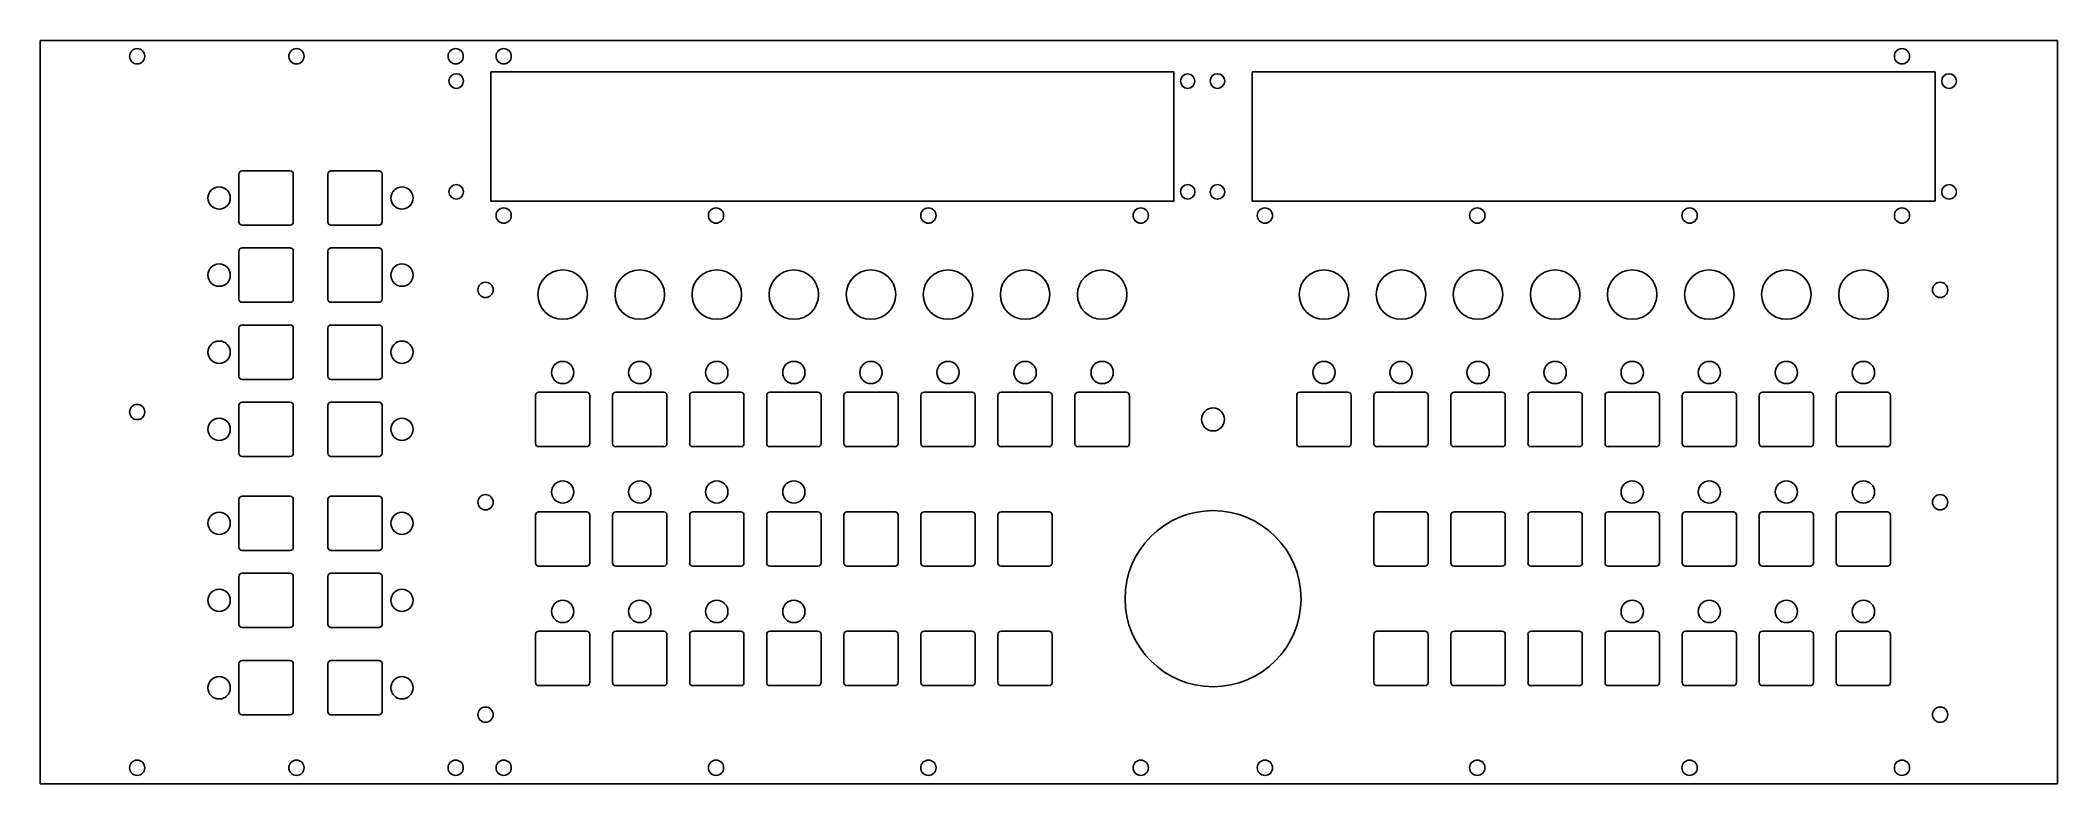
# Model space of a CAD drawing. Extents: x 2.4 to 21.4, y -15.6 to -8.6.
import ezdxf

# ---------------------------------------------------------------- set-up
doc = ezdxf.new("R2010")
doc.units = 0
doc.layers.get('0').update_dxf_attribs({"linetype": 'CONTINUOUS'})

msp = doc.modelspace()

# ---------------------------------------------------------------- linework, layer by layer
at = {"color": 7, "linetype": 'CONTINUOUS'}
for p, q in [((21.353, -8.602), (2.353, -8.602)), ((2.353, -15.602), (2.353, -8.602)), ((21.353, -15.602), (21.353, -8.602)), ((6.597, -8.899), (6.597, -10.115)), ((13.03, -8.899), (6.597, -8.899)), ((13.03, -10.115), (13.03, -8.899)), ((13.767, -8.899), (13.767, -10.115)), ((20.2, -8.899), (13.767, -8.899)), ((20.2, -10.115), (20.2, -8.899)), ((4.224, -9.861), (4.224, -10.313)), ((4.706, -9.831), (4.253, -9.831)), ((4.735, -10.313), (4.735, -9.861)), ((5.061, -9.861), (5.061, -10.313)), ((5.543, -9.831), (5.09, -9.831)), ((5.573, -10.313), (5.573, -9.861)), ((6.597, -10.115), (13.03, -10.115)), ((13.767, -10.115), (20.2, -10.115)), ((4.253, -10.343), (4.706, -10.343)), ((5.09, -10.343), (5.543, -10.343)), ((4.224, -10.587), (4.224, -11.039)), ((4.706, -10.557), (4.253, -10.557)), ((4.735, -11.039), (4.735, -10.587)), ((5.061, -10.587), (5.061, -11.039)), ((5.543, -10.557), (5.09, -10.557)), ((5.573, -11.039), (5.573, -10.587)), ((4.253, -11.069), (4.706, -11.069)), ((5.09, -11.069), (5.543, -11.069)), ((4.224, -11.312), (4.224, -11.765)), ((4.706, -11.283), (4.253, -11.283)), ((4.735, -11.765), (4.735, -11.312)), ((5.061, -11.312), (5.061, -11.765)), ((5.543, -11.283), (5.09, -11.283)), ((5.573, -11.765), (5.573, -11.312)), ((4.253, -11.795), (4.706, -11.795)), ((5.09, -11.795), (5.543, -11.795)), ((7.017, -11.946), (7.017, -12.399)), ((7.499, -11.916), (7.046, -11.916)), ((7.529, -12.399), (7.529, -11.946)), ((7.743, -11.946), (7.743, -12.399)), ((8.225, -11.916), (7.772, -11.916)), ((8.254, -12.399), (8.254, -11.946)), ((8.469, -11.946), (8.469, -12.399)), ((8.951, -11.916), (8.498, -11.916)), ((8.98, -12.399), (8.98, -11.946)), ((9.194, -11.946), (9.194, -12.399)), ((9.677, -11.916), (9.224, -11.916)), ((9.706, -12.399), (9.706, -11.946)), ((9.92, -11.946), (9.92, -12.399)), ((10.403, -11.916), (9.95, -11.916)), ((10.432, -12.399), (10.432, -11.946)), ((10.646, -11.946), (10.646, -12.399)), ((11.128, -11.916), (10.676, -11.916)), ((11.158, -12.399), (11.158, -11.946)), ((11.372, -11.946), (11.372, -12.399)), ((11.854, -11.916), (11.402, -11.916)), ((11.884, -12.399), (11.884, -11.946)), ((12.098, -11.946), (12.098, -12.399)), ((12.58, -11.916), (12.127, -11.916)), ((12.61, -12.399), (12.61, -11.946)), ((14.187, -11.946), (14.187, -12.399)), ((14.669, -11.916), (14.216, -11.916)), ((14.699, -12.399), (14.699, -11.946)), ((14.913, -11.946), (14.913, -12.399)), ((15.395, -11.916), (14.942, -11.916)), ((15.425, -12.399), (15.425, -11.946)), ((15.639, -11.946), (15.639, -12.399)), ((16.121, -11.916), (15.668, -11.916)), ((16.15, -12.399), (16.15, -11.946)), ((16.365, -11.946), (16.365, -12.399)), ((16.847, -11.916), (16.394, -11.916)), ((16.876, -12.399), (16.876, -11.946)), ((17.09, -11.946), (17.09, -12.399)), ((17.573, -11.916), (17.12, -11.916)), ((17.602, -12.399), (17.602, -11.946)), ((17.816, -11.946), (17.816, -12.399)), ((18.299, -11.916), (17.846, -11.916)), ((18.328, -12.399), (18.328, -11.946)), ((18.542, -11.946), (18.542, -12.399)), ((19.024, -11.916), (18.572, -11.916)), ((19.054, -12.399), (19.054, -11.946)), ((19.268, -11.946), (19.268, -12.399)), ((19.75, -11.916), (19.298, -11.916)), ((19.78, -12.399), (19.78, -11.946)), ((4.224, -12.038), (4.224, -12.491)), ((4.706, -12.009), (4.253, -12.009)), ((4.735, -12.491), (4.735, -12.038)), ((5.061, -12.038), (5.061, -12.491)), ((5.543, -12.009), (5.09, -12.009)), ((5.573, -12.491), (5.573, -12.038)), ((4.253, -12.521), (4.706, -12.521)), ((5.09, -12.521), (5.543, -12.521)), ((7.046, -12.428), (7.499, -12.428)), ((7.772, -12.428), (8.225, -12.428)), ((8.498, -12.428), (8.951, -12.428)), ((9.224, -12.428), (9.677, -12.428)), ((9.95, -12.428), (10.403, -12.428)), ((10.676, -12.428), (11.128, -12.428)), ((11.402, -12.428), (11.854, -12.428)), ((12.127, -12.428), (12.58, -12.428)), ((14.216, -12.428), (14.669, -12.428)), ((14.942, -12.428), (15.395, -12.428)), ((15.668, -12.428), (16.121, -12.428)), ((16.394, -12.428), (16.847, -12.428)), ((17.12, -12.428), (17.573, -12.428)), ((17.846, -12.428), (18.299, -12.428)), ((18.572, -12.428), (19.024, -12.428)), ((19.298, -12.428), (19.75, -12.428)), ((4.706, -12.894), (4.253, -12.894)), ((5.543, -12.894), (5.09, -12.894)), ((4.224, -12.924), (4.224, -13.377)), ((4.735, -13.377), (4.735, -12.924)), ((5.061, -12.924), (5.061, -13.377)), ((5.573, -13.377), (5.573, -12.924)), ((7.017, -13.071), (7.017, -13.524)), ((7.499, -13.041), (7.046, -13.041)), ((7.529, -13.524), (7.529, -13.071)), ((7.743, -13.071), (7.743, -13.524)), ((8.225, -13.041), (7.772, -13.041)), ((8.254, -13.524), (8.254, -13.071)), ((8.469, -13.071), (8.469, -13.524)), ((8.951, -13.041), (8.498, -13.041)), ((8.98, -13.524), (8.98, -13.071)), ((9.194, -13.071), (9.194, -13.524)), ((9.677, -13.041), (9.224, -13.041)), ((9.706, -13.524), (9.706, -13.071)), ((9.92, -13.071), (9.92, -13.524)), ((10.403, -13.041), (9.95, -13.041)), ((10.432, -13.524), (10.432, -13.071)), ((10.646, -13.071), (10.646, -13.524)), ((11.128, -13.041), (10.676, -13.041)), ((11.158, -13.524), (11.158, -13.071)), ((11.372, -13.071), (11.372, -13.524)), ((11.854, -13.041), (11.402, -13.041)), ((11.884, -13.524), (11.884, -13.071)), ((14.913, -13.071), (14.913, -13.524)), ((15.395, -13.041), (14.942, -13.041)), ((15.425, -13.524), (15.425, -13.071)), ((15.639, -13.071), (15.639, -13.524)), ((16.121, -13.041), (15.668, -13.041)), ((16.15, -13.524), (16.15, -13.071)), ((16.365, -13.071), (16.365, -13.524)), ((16.847, -13.041), (16.394, -13.041)), ((16.876, -13.524), (16.876, -13.071)), ((17.09, -13.071), (17.09, -13.524)), ((17.573, -13.041), (17.12, -13.041)), ((17.602, -13.524), (17.602, -13.071)), ((17.816, -13.071), (17.816, -13.524)), ((18.299, -13.041), (17.846, -13.041)), ((18.328, -13.524), (18.328, -13.071)), ((18.542, -13.071), (18.542, -13.524)), ((19.024, -13.041), (18.572, -13.041)), ((19.054, -13.524), (19.054, -13.071)), ((19.268, -13.071), (19.268, -13.524)), ((19.75, -13.041), (19.298, -13.041)), ((19.78, -13.524), (19.78, -13.071)), ((4.253, -13.406), (4.706, -13.406)), ((5.09, -13.406), (5.543, -13.406)), ((4.224, -13.65), (4.224, -14.102)), ((4.706, -13.62), (4.253, -13.62)), ((4.735, -14.102), (4.735, -13.65)), ((5.061, -13.65), (5.061, -14.102)), ((5.543, -13.62), (5.09, -13.62)), ((5.573, -14.102), (5.573, -13.65)), ((7.046, -13.553), (7.499, -13.553)), ((7.772, -13.553), (8.225, -13.553)), ((8.498, -13.553), (8.951, -13.553)), ((9.224, -13.553), (9.677, -13.553)), ((9.95, -13.553), (10.403, -13.553)), ((10.676, -13.553), (11.128, -13.553)), ((11.402, -13.553), (11.854, -13.553)), ((14.942, -13.553), (15.395, -13.553)), ((15.668, -13.553), (16.121, -13.553)), ((16.394, -13.553), (16.847, -13.553)), ((17.12, -13.553), (17.573, -13.553)), ((17.846, -13.553), (18.299, -13.553)), ((18.572, -13.553), (19.024, -13.553)), ((19.298, -13.553), (19.75, -13.553)), ((4.253, -14.132), (4.706, -14.132)), ((5.09, -14.132), (5.543, -14.132)), ((7.017, -14.196), (7.017, -14.649)), ((7.499, -14.166), (7.046, -14.166)), ((7.529, -14.649), (7.529, -14.196)), ((7.743, -14.196), (7.743, -14.649)), ((8.225, -14.166), (7.772, -14.166)), ((8.254, -14.649), (8.254, -14.196)), ((8.469, -14.196), (8.469, -14.649)), ((8.951, -14.166), (8.498, -14.166)), ((8.98, -14.649), (8.98, -14.196)), ((9.194, -14.196), (9.194, -14.649)), ((9.677, -14.166), (9.224, -14.166)), ((9.706, -14.649), (9.706, -14.196)), ((9.92, -14.196), (9.92, -14.649)), ((10.403, -14.166), (9.95, -14.166)), ((10.432, -14.649), (10.432, -14.196)), ((10.646, -14.196), (10.646, -14.649)), ((11.128, -14.166), (10.676, -14.166)), ((11.158, -14.649), (11.158, -14.196)), ((11.372, -14.196), (11.372, -14.649)), ((11.854, -14.166), (11.402, -14.166)), ((11.884, -14.649), (11.884, -14.196)), ((14.913, -14.196), (14.913, -14.649)), ((15.395, -14.166), (14.942, -14.166)), ((15.425, -14.649), (15.425, -14.196)), ((15.639, -14.196), (15.639, -14.649)), ((16.121, -14.166), (15.668, -14.166)), ((16.15, -14.649), (16.15, -14.196)), ((16.365, -14.196), (16.365, -14.649)), ((16.847, -14.166), (16.394, -14.166)), ((16.876, -14.649), (16.876, -14.196)), ((17.09, -14.196), (17.09, -14.649)), ((17.573, -14.166), (17.12, -14.166)), ((17.602, -14.649), (17.602, -14.196)), ((17.816, -14.196), (17.816, -14.649)), ((18.299, -14.166), (17.846, -14.166)), ((18.328, -14.649), (18.328, -14.196)), ((18.542, -14.196), (18.542, -14.649)), ((19.024, -14.166), (18.572, -14.166)), ((19.054, -14.649), (19.054, -14.196)), ((19.268, -14.196), (19.268, -14.649)), ((19.75, -14.166), (19.298, -14.166)), ((19.78, -14.649), (19.78, -14.196)), ((4.224, -14.472), (4.224, -14.925)), ((4.706, -14.443), (4.253, -14.443)), ((4.735, -14.925), (4.735, -14.472)), ((5.061, -14.472), (5.061, -14.925)), ((5.543, -14.443), (5.09, -14.443)), ((5.573, -14.925), (5.573, -14.472)), ((7.046, -14.678), (7.499, -14.678)), ((7.772, -14.678), (8.225, -14.678)), ((8.498, -14.678), (8.951, -14.678)), ((9.224, -14.678), (9.677, -14.678)), ((9.95, -14.678), (10.403, -14.678)), ((10.676, -14.678), (11.128, -14.678)), ((11.402, -14.678), (11.854, -14.678)), ((14.942, -14.678), (15.395, -14.678)), ((15.668, -14.678), (16.121, -14.678)), ((16.394, -14.678), (16.847, -14.678)), ((17.12, -14.678), (17.573, -14.678)), ((17.846, -14.678), (18.299, -14.678)), ((18.572, -14.678), (19.024, -14.678)), ((19.298, -14.678), (19.75, -14.678)), ((4.253, -14.955), (4.706, -14.955)), ((5.09, -14.955), (5.543, -14.955)), ((2.353, -15.602), (21.353, -15.602))]:
    msp.add_line(p, q, dxfattribs=at)
for centre, radius in [((3.265, -8.752), 0.072), ((4.765, -8.752), 0.072), ((6.265, -8.752), 0.072), ((6.717, -8.752), 0.072), ((19.887, -8.752), 0.072), ((6.27, -8.985), 0.0689), ((13.159, -8.986), 0.0679), ((13.44, -8.985), 0.0689), ((20.33, -8.985), 0.0689), ((4.037, -10.087), 0.105), ((5.759, -10.087), 0.105), ((6.27, -10.028), 0.0682), ((13.16, -10.028), 0.0681), ((13.44, -10.029), 0.0689), ((20.33, -10.029), 0.0689), ((6.717, -10.252), 0.072), ((8.717, -10.252), 0.072), ((10.717, -10.252), 0.072), ((12.717, -10.252), 0.072), ((13.887, -10.252), 0.072), ((15.887, -10.252), 0.072), ((17.887, -10.252), 0.072), ((19.887, -10.252), 0.072), ((4.037, -10.813), 0.105), ((5.759, -10.813), 0.105), ((7.273, -10.996), 0.233), ((7.999, -10.996), 0.233), ((8.724, -10.996), 0.233), ((9.45, -10.996), 0.233), ((10.176, -10.996), 0.233), ((10.902, -10.996), 0.233), ((11.628, -10.996), 0.233), ((12.354, -10.996), 0.233), ((14.443, -10.996), 0.233), ((15.169, -10.996), 0.233), ((15.894, -10.996), 0.233), ((16.62, -10.996), 0.233), ((17.346, -10.996), 0.233), ((18.072, -10.996), 0.233), ((18.798, -10.996), 0.233), ((19.524, -10.996), 0.233), ((6.546, -10.952), 0.072), ((20.246, -10.952), 0.072), ((4.037, -11.539), 0.105), ((5.759, -11.539), 0.105), ((7.273, -11.73), 0.105), ((7.999, -11.73), 0.105), ((8.724, -11.73), 0.105), ((9.45, -11.73), 0.105), ((10.176, -11.73), 0.105), ((10.902, -11.73), 0.105), ((11.628, -11.73), 0.105), ((12.354, -11.73), 0.105), ((14.443, -11.73), 0.105), ((15.169, -11.73), 0.105), ((15.895, -11.73), 0.105), ((16.62, -11.73), 0.105), ((17.346, -11.73), 0.105), ((18.072, -11.73), 0.105), ((18.798, -11.73), 0.105), ((19.524, -11.73), 0.105), ((3.265, -12.102), 0.072), ((4.037, -12.265), 0.105), ((5.759, -12.265), 0.105), ((13.398, -12.172), 0.108), ((6.546, -12.952), 0.072), ((7.273, -12.855), 0.105), ((7.999, -12.855), 0.105), ((8.724, -12.855), 0.105), ((9.45, -12.855), 0.105), ((17.346, -12.855), 0.105), ((18.072, -12.855), 0.105), ((18.798, -12.855), 0.105), ((19.524, -12.855), 0.105), ((20.246, -12.952), 0.072), ((4.037, -13.15), 0.105), ((5.759, -13.15), 0.105), ((13.398, -13.86), 0.829), ((4.037, -13.876), 0.105), ((5.759, -13.876), 0.105), ((7.273, -13.98), 0.105), ((7.999, -13.98), 0.105), ((8.724, -13.98), 0.105), ((9.45, -13.98), 0.105), ((17.346, -13.98), 0.105), ((18.072, -13.98), 0.105), ((18.798, -13.98), 0.105), ((19.524, -13.98), 0.105), ((4.037, -14.699), 0.105), ((5.759, -14.699), 0.105), ((6.546, -14.952), 0.072), ((20.246, -14.952), 0.072), ((3.265, -15.452), 0.072), ((4.765, -15.452), 0.072), ((6.265, -15.452), 0.072), ((6.717, -15.452), 0.072), ((8.717, -15.452), 0.072), ((10.717, -15.452), 0.072), ((12.717, -15.452), 0.072), ((13.887, -15.452), 0.072), ((15.887, -15.452), 0.072), ((17.887, -15.452), 0.072), ((19.887, -15.452), 0.072)]:
    msp.add_circle(centre, radius, dxfattribs=at)
for centre, start, end in [((4.253, -9.861), 90, 180), ((4.706, -9.861), 0, 90), ((5.09, -9.861), 90, 180), ((5.543, -9.861), 0, 90), ((4.253, -10.313), 180, 270), ((4.706, -10.313), 270, 0), ((5.09, -10.313), 180, 270), ((5.543, -10.313), 270, 360), ((4.253, -10.587), 90, 180), ((4.706, -10.587), 360, 90), ((5.09, -10.587), 90, 180), ((5.543, -10.587), 0, 90), ((4.253, -11.039), 180, 270), ((4.706, -11.039), 270, 0), ((5.09, -11.039), 180, 270), ((5.543, -11.039), 270, 360), ((4.253, -11.312), 90, 180), ((4.706, -11.312), 360, 90), ((5.09, -11.312), 90, 180), ((5.543, -11.312), 0, 90), ((4.253, -11.765), 180, 270), ((4.706, -11.765), 270, 0), ((5.09, -11.765), 180, 270), ((5.543, -11.765), 270, 0), ((7.046, -11.946), 90, 180), ((7.499, -11.946), 0, 90), ((7.772, -11.946), 90, 180), ((8.225, -11.946), 0, 90), ((8.498, -11.946), 90, 180), ((8.951, -11.946), 360, 90), ((9.224, -11.946), 90, 180), ((9.677, -11.946), 0, 90), ((9.95, -11.946), 90, 180), ((10.403, -11.946), 360, 90), ((10.676, -11.946), 90, 180), ((11.128, -11.946), 0, 90), ((11.402, -11.946), 90, 180), ((11.854, -11.946), 360, 90), ((12.127, -11.946), 90, 180), ((12.58, -11.946), 360, 90), ((14.216, -11.946), 90, 180), ((14.669, -11.946), 360, 90), ((14.942, -11.946), 90, 180), ((15.395, -11.946), 360, 90), ((15.668, -11.946), 90, 180), ((16.121, -11.946), 360, 90), ((16.394, -11.946), 90, 180), ((16.847, -11.946), 360, 90), ((17.12, -11.946), 90, 180), ((17.573, -11.946), 360, 90), ((17.846, -11.946), 90, 180), ((18.299, -11.946), 0, 90), ((18.572, -11.946), 90, 180), ((19.024, -11.946), 360, 90), ((19.298, -11.946), 90, 180), ((19.75, -11.946), 0, 90), ((4.253, -12.038), 90, 180), ((4.706, -12.038), 0, 90), ((5.09, -12.038), 90, 180), ((5.543, -12.038), 0, 90), ((4.253, -12.491), 180, 270), ((4.706, -12.491), 270, 0), ((5.09, -12.491), 180, 270), ((5.543, -12.491), 270, 360), ((7.046, -12.399), 180, 270), ((7.499, -12.399), 270, 360), ((7.772, -12.399), 180, 270), ((8.225, -12.399), 270, 360), ((8.498, -12.399), 180, 270), ((8.951, -12.399), 270, 360), ((9.224, -12.399), 180, 270), ((9.677, -12.399), 270, 0), ((9.95, -12.399), 180, 270), ((10.403, -12.399), 270, 0), ((10.676, -12.399), 180, 270), ((11.128, -12.399), 270, 0), ((11.402, -12.399), 180, 270), ((11.854, -12.399), 270, 360), ((12.127, -12.399), 180, 270), ((12.58, -12.399), 270, 360), ((14.216, -12.399), 180, 270), ((14.669, -12.399), 270, 0), ((14.942, -12.399), 180, 270), ((15.395, -12.399), 270, 0), ((15.668, -12.399), 180, 270), ((16.121, -12.399), 270, 0), ((16.394, -12.399), 180, 270), ((16.847, -12.399), 270, 0), ((17.12, -12.399), 180, 270), ((17.573, -12.399), 270, 0), ((17.846, -12.399), 180, 270), ((18.299, -12.399), 270, 0), ((18.572, -12.399), 180, 270), ((19.024, -12.399), 270, 0), ((19.298, -12.399), 180, 270), ((19.75, -12.399), 270, 0), ((4.253, -12.924), 90, 180), ((4.706, -12.924), 0, 90), ((5.09, -12.924), 90, 180), ((5.543, -12.924), 0, 90), ((7.046, -13.071), 90, 180), ((7.499, -13.071), 360, 90), ((7.772, -13.071), 90, 180), ((8.225, -13.071), 0, 90), ((8.498, -13.071), 90, 180), ((8.951, -13.071), 0, 90), ((9.224, -13.071), 90, 180), ((9.677, -13.071), 0, 90), ((9.95, -13.071), 90, 180), ((10.403, -13.071), 0, 90), ((10.676, -13.071), 90, 180), ((11.128, -13.071), 0, 90), ((11.402, -13.071), 90, 180), ((11.854, -13.071), 0, 90), ((14.942, -13.071), 90, 180), ((15.395, -13.071), 0, 90), ((15.668, -13.071), 90, 180), ((16.121, -13.071), 360, 90), ((16.394, -13.071), 90, 180), ((16.847, -13.071), 360, 90), ((17.12, -13.071), 90, 180), ((17.573, -13.071), 360, 90), ((17.846, -13.071), 90, 180), ((18.299, -13.071), 0, 90), ((18.572, -13.071), 90, 180), ((19.024, -13.071), 360, 90), ((19.298, -13.071), 90, 180), ((19.75, -13.071), 360, 90), ((4.253, -13.377), 180, 270), ((4.706, -13.377), 270, 0), ((5.09, -13.377), 180, 270), ((5.543, -13.377), 270, 360), ((4.253, -13.65), 90, 180), ((4.706, -13.65), 0, 90), ((5.09, -13.65), 90, 180), ((5.543, -13.65), 0, 90), ((7.046, -13.524), 180, 270), ((7.499, -13.524), 270, 0), ((7.772, -13.524), 180, 270), ((8.225, -13.524), 270, 360), ((8.498, -13.524), 180, 270), ((8.951, -13.524), 270, 0), ((9.224, -13.524), 180, 270), ((9.677, -13.524), 270, 0), ((9.95, -13.524), 180, 270), ((10.403, -13.524), 270, 0), ((10.676, -13.524), 180, 270), ((11.128, -13.524), 270, 0), ((11.402, -13.524), 180, 270), ((11.854, -13.524), 270, 0), ((14.942, -13.524), 180, 270), ((15.395, -13.524), 270, 360), ((15.668, -13.524), 180, 270), ((16.121, -13.524), 270, 0), ((16.394, -13.524), 180, 270), ((16.847, -13.524), 270, 0), ((17.12, -13.524), 180, 270), ((17.573, -13.524), 270, 0), ((17.846, -13.524), 180, 270), ((18.299, -13.524), 270, 360), ((18.572, -13.524), 180, 270), ((19.024, -13.524), 270, 0), ((19.298, -13.524), 180, 270), ((19.75, -13.524), 270, 0), ((4.253, -14.102), 180, 270), ((4.706, -14.102), 270, 360), ((5.09, -14.102), 180, 270), ((5.543, -14.102), 270, 0), ((7.046, -14.196), 90, 180), ((7.499, -14.196), 0, 90), ((7.772, -14.196), 90, 180), ((8.225, -14.196), 0, 90), ((8.498, -14.196), 90, 180), ((8.951, -14.196), 0, 90), ((9.224, -14.196), 90, 180), ((9.677, -14.196), 0, 90), ((9.95, -14.196), 90, 180), ((10.403, -14.196), 0, 90), ((10.676, -14.196), 90, 180), ((11.128, -14.196), 0, 90), ((11.402, -14.196), 90, 180), ((11.854, -14.196), 0, 90), ((14.942, -14.196), 90, 180), ((15.395, -14.196), 360, 90), ((15.668, -14.196), 90, 180), ((16.121, -14.196), 360, 90), ((16.394, -14.196), 90, 180), ((16.847, -14.196), 360, 90), ((17.12, -14.196), 90, 180), ((17.573, -14.196), 360, 90), ((17.846, -14.196), 90, 180), ((18.299, -14.196), 0, 90), ((18.572, -14.196), 90, 180), ((19.024, -14.196), 360, 90), ((19.298, -14.196), 90, 180), ((19.75, -14.196), 360, 90), ((4.253, -14.472), 90, 180), ((4.706, -14.472), 0, 90), ((5.09, -14.472), 90, 180), ((5.543, -14.472), 0, 90), ((7.046, -14.649), 180, 270), ((7.499, -14.649), 270, 0), ((7.772, -14.649), 180, 270), ((8.225, -14.649), 270, 360), ((8.498, -14.649), 180, 270), ((8.951, -14.649), 270, 0), ((9.224, -14.649), 180, 270), ((9.677, -14.649), 270, 360), ((9.95, -14.649), 180, 270), ((10.403, -14.649), 270, 0), ((10.676, -14.649), 180, 270), ((11.128, -14.649), 270, 0), ((11.402, -14.649), 180, 270), ((11.854, -14.649), 270, 0), ((14.942, -14.649), 180, 270), ((15.395, -14.649), 270, 360), ((15.668, -14.649), 180, 270), ((16.121, -14.649), 270, 0), ((16.394, -14.649), 180, 270), ((16.847, -14.649), 270, 360), ((17.12, -14.649), 180, 270), ((17.573, -14.649), 270, 360), ((17.846, -14.649), 180, 270), ((18.299, -14.649), 270, 360), ((18.572, -14.649), 180, 270), ((19.024, -14.649), 270, 360), ((19.298, -14.649), 180, 270), ((19.75, -14.649), 270, 0), ((4.253, -14.925), 180, 270), ((4.706, -14.925), 270, 360), ((5.09, -14.925), 180, 270), ((5.543, -14.925), 270, 360)]:
    msp.add_arc(centre, 0.0295, start, end, dxfattribs=at)

doc.saveas('drawing.dxf')
